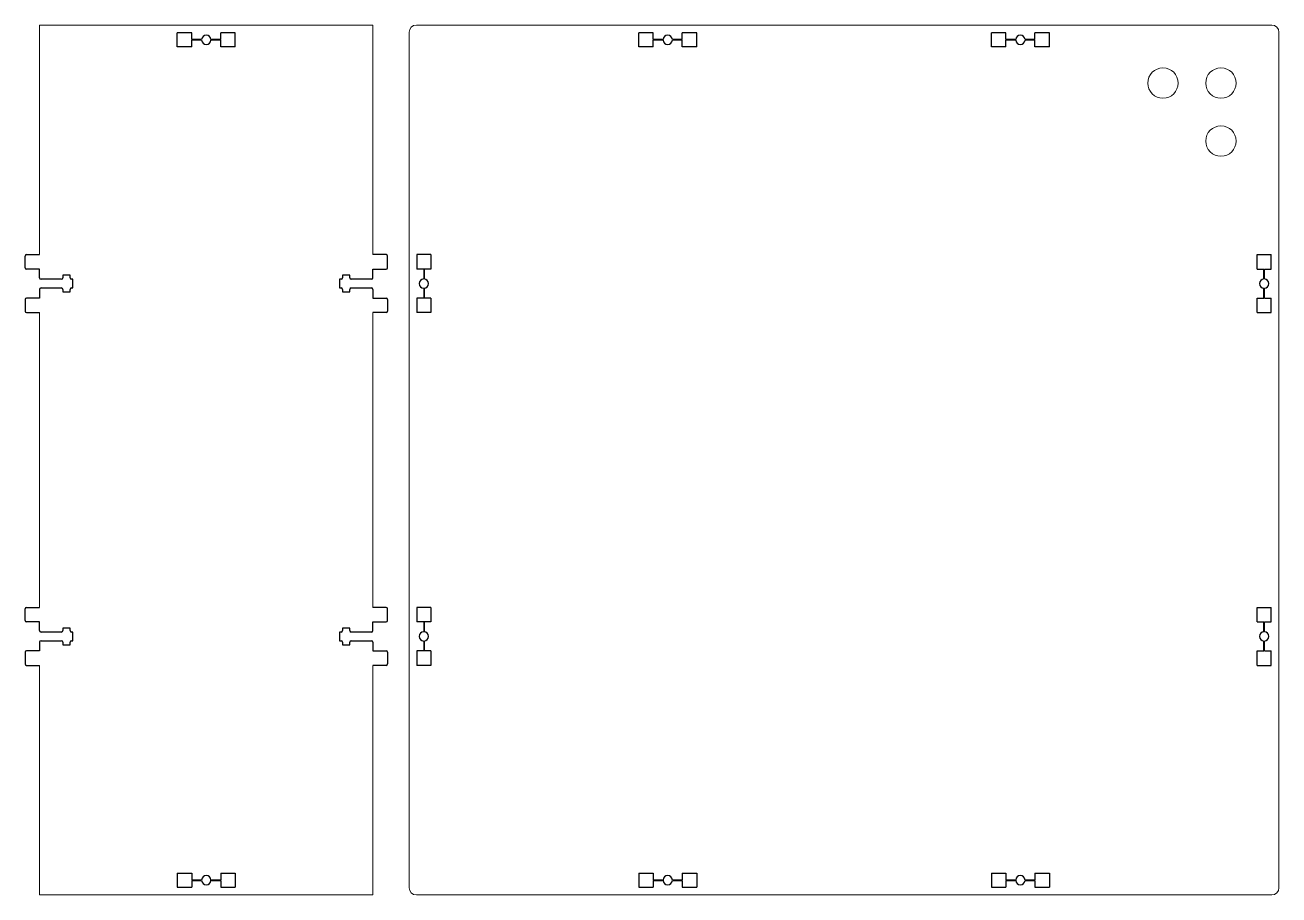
# Model space of a CAD drawing. Header units: millimetres. Extents: x -3 to 1890, y 0 to 300.
# Drawn here: x 387.5 to 820, y 0 to 300 of the extents above; entities that cross this region are included whole.
import ezdxf

# ---------------------------------------------------------------- set-up
doc = ezdxf.new("R2010")
doc.units = ezdxf.units.MM
doc.layers.get('0').update_dxf_attribs({"linetype": 'CONTINUOUS', "lineweight": 25, "true_color": 0x000000})
doc.layers.add('Right', color=7, linetype='CONTINUOUS', lineweight=0, true_color=0x000000)
doc.layers.add('Top', color=7, linetype='CONTINUOUS', lineweight=0, true_color=0x000000)

msp = doc.modelspace()

# ---------------------------------------------------------------- linework, layer by layer
for p, q in [((445, 297.33), (440, 297.33)), ((440, 292.5), (440, 297.33)), ((445, 294.98), (445, 297.33)), ((448.4, 294.98), (445, 294.98)), ((448.4, 294.85), (445, 294.85)), ((445, 292.5), (445, 294.85)), ((455, 294.98), (451.6, 294.98)), ((455, 294.85), (451.6, 294.85)), ((460, 297.33), (455, 297.33)), ((455, 294.98), (455, 297.33)), ((455, 292.5), (455, 294.85)), ((460, 292.5), (460, 297.33)), ((604.17, 297.33), (599.17, 297.33)), ((599.17, 292.5), (599.17, 297.33)), ((604.17, 294.98), (604.17, 297.33)), ((607.57, 294.98), (604.17, 294.98)), ((607.57, 294.85), (604.17, 294.85)), ((604.17, 292.5), (604.17, 294.85)), ((614.17, 294.98), (610.77, 294.98)), ((614.17, 294.85), (610.77, 294.85)), ((619.17, 297.33), (614.17, 297.33)), ((614.17, 294.98), (614.17, 297.33)), ((614.17, 292.5), (614.17, 294.85)), ((619.17, 292.5), (619.17, 297.33)), ((725.83, 297.33), (720.83, 297.33)), ((720.83, 292.5), (720.83, 297.33)), ((725.83, 294.98), (725.83, 297.33)), ((729.23, 294.98), (725.83, 294.98)), ((729.23, 294.85), (725.83, 294.85)), ((725.83, 292.5), (725.83, 294.85)), ((735.83, 294.98), (732.43, 294.98)), ((735.83, 294.85), (732.43, 294.85)), ((740.83, 297.33), (735.83, 297.33)), ((735.83, 294.98), (735.83, 297.33)), ((735.83, 292.5), (735.83, 294.85)), ((740.83, 292.5), (740.83, 297.33)), ((445, 292.5), (440, 292.5)), ((460, 292.5), (455, 292.5)), ((604.17, 292.5), (599.17, 292.5)), ((619.17, 292.5), (614.17, 292.5)), ((725.83, 292.5), (720.83, 292.5)), ((740.83, 292.5), (735.83, 292.5)), ((388, 220.83), (392.5, 220.83)), ((512, 220.83), (507.5, 220.83)), ((522.67, 220.83), (522.67, 215.83)), ((527.5, 220.83), (522.67, 220.83)), ((527.5, 220.83), (527.5, 215.83)), ((812.5, 215.83), (812.5, 220.83)), ((812.5, 220.83), (817.33, 220.83)), ((817.33, 215.83), (817.33, 220.83)), ((387.5, 216.33), (387.5, 220.33)), ((512.5, 216.33), (512.5, 220.33)), ((392.5, 215.83), (388, 215.83)), ((392.5, 212.83), (392.5, 215.83)), ((400, 212.33), (393, 212.33)), ((403, 213.69), (400.5, 213.69)), ((400.5, 213.69), (400.5, 212.83)), ((403, 212.83), (403, 213.69)), ((404, 212.33), (403.5, 212.33)), ((404, 209.33), (404, 212.33)), ((496, 212.33), (496, 209.33)), ((496.5, 212.33), (496, 212.33)), ((497, 213.69), (497, 212.83)), ((499.5, 213.69), (497, 213.69)), ((499.5, 212.83), (499.5, 213.69)), ((507, 212.33), (500, 212.33)), ((507.5, 215.83), (512, 215.83)), ((507.5, 212.83), (507.5, 215.83)), ((525.02, 215.83), (522.67, 215.83)), ((525.02, 215.83), (525.02, 212.43)), ((525.15, 215.83), (525.15, 212.43)), ((527.5, 215.83), (525.15, 215.83)), ((812.5, 215.83), (814.85, 215.83)), ((814.85, 212.43), (814.85, 215.83)), ((814.98, 212.43), (814.98, 215.83)), ((814.98, 215.83), (817.33, 215.83)), ((392.5, 208.83), (392.5, 205.83)), ((393, 209.33), (400, 209.33)), ((400.5, 208.83), (400.5, 207.97)), ((400.5, 207.97), (403, 207.97)), ((403, 207.97), (403, 208.83)), ((403.5, 209.33), (404, 209.33)), ((496, 209.33), (496.5, 209.33)), ((497, 208.83), (497, 207.97)), ((497, 207.97), (499.5, 207.97)), ((499.5, 207.97), (499.5, 208.83)), ((500, 209.33), (507, 209.33)), ((507.5, 208.83), (507.5, 205.83)), ((525.02, 209.23), (525.02, 205.83)), ((525.15, 209.23), (525.15, 205.83)), ((814.85, 205.83), (814.85, 209.23)), ((814.98, 205.83), (814.98, 209.23)), ((387.5, 205.33), (387.5, 201.33)), ((392.5, 205.83), (388, 205.83)), ((507.5, 205.83), (512, 205.83)), ((512.5, 205.33), (512.5, 201.33)), ((522.67, 205.83), (522.67, 200.83)), ((525.02, 205.83), (522.67, 205.83)), ((527.5, 205.83), (525.15, 205.83)), ((527.5, 205.83), (527.5, 200.83)), ((812.5, 200.83), (812.5, 205.83)), ((812.5, 205.83), (814.85, 205.83)), ((814.98, 205.83), (817.33, 205.83)), ((817.33, 200.83), (817.33, 205.83)), ((388, 200.83), (392.5, 200.83)), ((512, 200.83), (507.5, 200.83)), ((527.5, 200.83), (522.67, 200.83)), ((812.5, 200.83), (817.33, 200.83)), ((387.5, 94.67), (387.5, 98.67)), ((388, 99.17), (392.5, 99.17)), ((512, 99.17), (507.5, 99.17)), ((512.5, 94.67), (512.5, 98.67)), ((522.67, 99.17), (522.67, 94.17)), ((527.5, 99.17), (522.67, 99.17)), ((527.5, 99.17), (527.5, 94.17)), ((812.5, 94.17), (812.5, 99.17)), ((812.5, 99.17), (817.33, 99.17)), ((817.33, 94.17), (817.33, 99.17)), ((392.5, 94.17), (388, 94.17)), ((392.5, 91.17), (392.5, 94.17)), ((403, 92.03), (400.5, 92.03)), ((400.5, 92.03), (400.5, 91.17)), ((403, 91.17), (403, 92.03)), ((497, 92.03), (497, 91.17)), ((499.5, 92.03), (497, 92.03)), ((499.5, 91.17), (499.5, 92.03)), ((507.5, 94.17), (512, 94.17)), ((507.5, 91.17), (507.5, 94.17)), ((525.02, 94.17), (522.67, 94.17)), ((525.02, 94.17), (525.02, 90.77)), ((525.15, 94.17), (525.15, 90.77)), ((527.5, 94.17), (525.15, 94.17)), ((812.5, 94.17), (814.85, 94.17)), ((814.85, 90.77), (814.85, 94.17)), ((814.98, 90.77), (814.98, 94.17)), ((814.98, 94.17), (817.33, 94.17)), ((392.5, 87.17), (392.5, 84.17)), ((400, 90.67), (393, 90.67)), ((393, 87.67), (400, 87.67)), ((400.5, 87.17), (400.5, 86.31)), ((403, 86.31), (403, 87.17)), ((404, 90.67), (403.5, 90.67)), ((403.5, 87.67), (404, 87.67)), ((404, 87.67), (404, 90.67)), ((496, 90.67), (496, 87.67)), ((496.5, 90.67), (496, 90.67)), ((496, 87.67), (496.5, 87.67)), ((497, 87.17), (497, 86.31)), ((499.5, 86.31), (499.5, 87.17)), ((507, 90.67), (500, 90.67)), ((500, 87.67), (507, 87.67)), ((507.5, 87.17), (507.5, 84.17)), ((525.02, 87.57), (525.02, 84.17)), ((525.15, 87.57), (525.15, 84.17)), ((814.85, 84.17), (814.85, 87.57)), ((814.98, 84.17), (814.98, 87.57)), ((387.5, 83.67), (387.5, 79.67)), ((392.5, 84.17), (388, 84.17)), ((400.5, 86.31), (403, 86.31)), ((497, 86.31), (499.5, 86.31)), ((507.5, 84.17), (512, 84.17)), ((512.5, 83.67), (512.5, 79.67)), ((522.67, 84.17), (522.67, 79.17)), ((525.02, 84.17), (522.67, 84.17)), ((527.5, 84.17), (525.15, 84.17)), ((527.5, 84.17), (527.5, 79.17)), ((812.5, 79.17), (812.5, 84.17)), ((812.5, 84.17), (814.85, 84.17)), ((814.98, 84.17), (817.33, 84.17)), ((817.33, 79.17), (817.33, 84.17)), ((388, 79.17), (392.5, 79.17)), ((512, 79.17), (507.5, 79.17)), ((527.5, 79.17), (522.67, 79.17)), ((812.5, 79.17), (817.33, 79.17)), ((440, 7.5), (445, 7.5)), ((440, 7.5), (440, 2.67)), ((445, 7.5), (445, 5.15)), ((445, 5.15), (448.4, 5.15)), ((445, 5.02), (448.4, 5.02)), ((445, 5.02), (445, 2.67)), ((451.6, 5.15), (455, 5.15)), ((451.6, 5.02), (455, 5.02)), ((455, 7.5), (455, 5.15)), ((455, 7.5), (460, 7.5)), ((455, 5.02), (455, 2.67)), ((460, 7.5), (460, 2.67)), ((599.17, 7.5), (604.17, 7.5)), ((599.17, 7.5), (599.17, 2.67)), ((604.17, 7.5), (604.17, 5.15)), ((604.17, 5.15), (607.57, 5.15)), ((604.17, 5.02), (607.57, 5.02)), ((604.17, 5.02), (604.17, 2.67)), ((610.77, 5.15), (614.17, 5.15)), ((610.77, 5.02), (614.17, 5.02)), ((614.17, 7.5), (614.17, 5.15)), ((614.17, 7.5), (619.17, 7.5)), ((614.17, 5.02), (614.17, 2.67)), ((619.17, 7.5), (619.17, 2.67)), ((720.83, 7.5), (725.83, 7.5)), ((720.83, 7.5), (720.83, 2.67)), ((725.83, 7.5), (725.83, 5.15)), ((725.83, 5.15), (729.23, 5.15)), ((725.83, 5.02), (729.23, 5.02)), ((725.83, 5.02), (725.83, 2.67)), ((732.43, 5.15), (735.83, 5.15)), ((732.43, 5.02), (735.83, 5.02)), ((735.83, 7.5), (735.83, 5.15)), ((735.83, 7.5), (740.83, 7.5)), ((735.83, 5.02), (735.83, 2.67)), ((740.83, 7.5), (740.83, 2.67)), ((440, 2.67), (445, 2.67)), ((455, 2.67), (460, 2.67)), ((599.17, 2.67), (604.17, 2.67)), ((614.17, 2.67), (619.17, 2.67)), ((720.83, 2.67), (725.83, 2.67)), ((735.83, 2.67), (740.83, 2.67))]:
    msp.add_line(p, q)
for centre, radius, start, end in [((450, 294.91), 1.6, 2.3283, 177.6717), ((450, 294.91), 1.6, 182.3283, 357.6717), ((609.17, 294.91), 1.6, 2.3283, 177.6717), ((609.17, 294.91), 1.6, 182.3283, 357.6717), ((730.83, 294.91), 1.6, 2.3283, 177.6717), ((730.83, 294.91), 1.6, 182.3283, 357.6717), ((388, 220.33), 0.5, 90, 180), ((512, 220.33), 0.5, 360, 90), ((388, 216.33), 0.5, 180, 270), ((512, 216.33), 0.5, 270, 360), ((393, 212.83), 0.5, 180, 270), ((400, 212.83), 0.5, 270, 360), ((403.5, 212.83), 0.5, 180, 270), ((496.5, 212.83), 0.5, 270, 360), ((500, 212.83), 0.5, 180, 270), ((507, 212.83), 0.5, 270, 360), ((525.08, 210.83), 1.6, 92.3283, 267.6717), ((525.08, 210.83), 1.6, 272.3283, 87.6717), ((814.91, 210.83), 1.6, 92.3283, 267.6717), ((814.91, 210.83), 1.6, 272.3283, 87.6717), ((393, 208.83), 0.5, 90, 180), ((400, 208.83), 0.5, 360, 90), ((403.5, 208.83), 0.5, 90, 180), ((496.5, 208.83), 0.5, 0, 90), ((500, 208.83), 0.5, 90, 180), ((507, 208.83), 0.5, 0, 90), ((388, 205.33), 0.5, 90, 180), ((512, 205.33), 0.5, 360, 90), ((388, 201.33), 0.5, 180, 270), ((512, 201.33), 0.5, 270, 360), ((388, 98.67), 0.5, 90, 180), ((512, 98.67), 0.5, 360, 90), ((388, 94.67), 0.5, 180, 270), ((393, 91.17), 0.5, 180, 270), ((400, 91.17), 0.5, 270, 360), ((403.5, 91.17), 0.5, 180, 270), ((496.5, 91.17), 0.5, 270, 360), ((500, 91.17), 0.5, 180, 270), ((507, 91.17), 0.5, 270, 360), ((512, 94.67), 0.5, 270, 360), ((393, 87.17), 0.5, 90, 180), ((400, 87.17), 0.5, 360, 90), ((403.5, 87.17), 0.5, 90, 180), ((496.5, 87.17), 0.5, 0, 90), ((500, 87.17), 0.5, 90, 180), ((507, 87.17), 0.5, 0, 90), ((525.08, 89.17), 1.6, 92.3283, 267.6717), ((525.08, 89.17), 1.6, 272.3283, 87.6717), ((814.91, 89.17), 1.6, 92.3283, 267.6717), ((814.91, 89.17), 1.6, 272.3283, 87.6717), ((388, 83.67), 0.5, 90, 180), ((512, 83.67), 0.5, 360, 90), ((388, 79.67), 0.5, 180, 270), ((512, 79.67), 0.5, 270, 360), ((450, 5.08), 1.6, 2.3283, 177.6717), ((450, 5.08), 1.6, 182.3283, 357.6717), ((609.17, 5.08), 1.6, 2.3283, 177.6717), ((609.17, 5.08), 1.6, 182.3283, 357.6717), ((730.83, 5.08), 1.6, 2.3283, 177.6717), ((730.83, 5.08), 1.6, 182.3283, 357.6717)]:
    msp.add_arc(centre, radius, start, end)
at = {"layer": 'Right'}
for p, q in [((392.5, 300), (392.5, 220.83)), ((507.5, 300), (392.5, 300)), ((507.5, 220.83), (507.5, 300)), ((392.5, 200.83), (392.5, 99.17)), ((507.5, 99.17), (507.5, 200.83)), ((392.5, 79.17), (392.5, 0)), ((507.5, 0), (507.5, 79.17)), ((392.5, 0), (507.5, 0))]:
    msp.add_line(p, q, dxfattribs=at)
at = {"layer": 'Top'}
for p, q in [((522.5, 300), (817.5, 300)), ((520, 2.5), (520, 297.5)), ((820, 297.5), (820, 2.5)), ((817.5, 0), (522.5, 0))]:
    msp.add_line(p, q, dxfattribs=at)
for centre in [(780, 280), (800, 280), (800, 260)]:
    msp.add_circle(centre, 5.25, dxfattribs=at)
for centre, start, end in [((522.5, 297.5), 90, 180), ((817.5, 297.5), 0, 90), ((522.5, 2.5), 180, 270), ((817.5, 2.5), 270, 0)]:
    msp.add_arc(centre, 2.5, start, end, dxfattribs=at)

doc.saveas('drawing.dxf')
